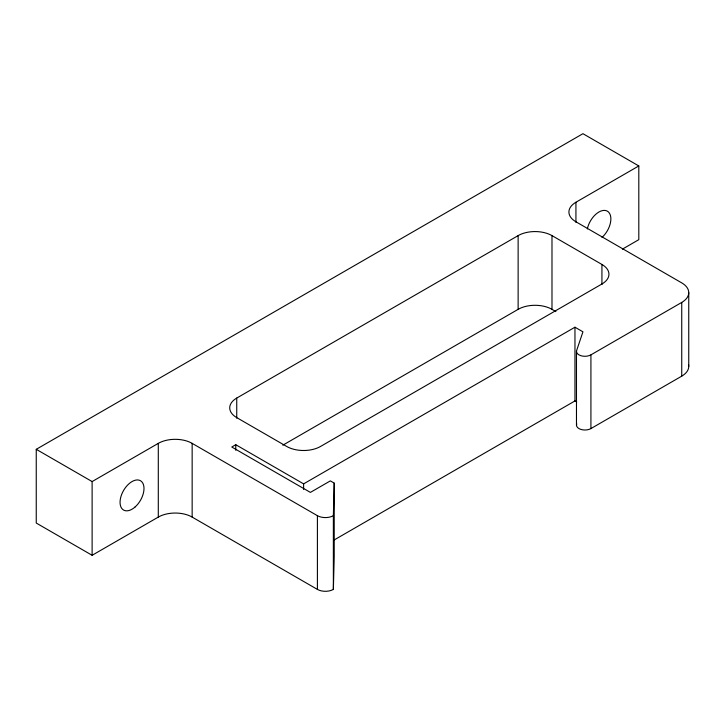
<?xml version="1.0" encoding="UTF-8"?>
<svg xmlns="http://www.w3.org/2000/svg" width="725" height="725" viewBox="0 0 725 725"><rect width="100%" height="100%" fill="white"/><g stroke="black" fill="none" stroke-linecap="round" stroke-linejoin="round"><path stroke-width="1.09" d="M638.807 165.943L582.945 133.69L36.25 449.319L36.25 523.042L92.12 555.296L158.295 517.088A23.943 13.82 0 0 1 192.152 517.088L317.405 589.407A11.283 6.516 0 0 0 333.364 589.407L333.364 515.683L334.216 483.113L330.346 480.883L310.391 492.402L231.782 447.017L235.77 444.706L303.612 483.874L574.961 327.211L582.945 331.823L576.765 350.139A8.464 4.885 0 0 0 580.707 355.64A8.464 4.885 0 0 0 590.92 354.86L681.736 302.425A23.943 13.82 0 0 0 681.736 282.877L575.931 221.796A23.943 13.82 0 0 1 575.931 202.248L638.807 165.943L638.807 239.667L622.367 249.164M333.364 589.407L334.216 556.836L334.216 483.113M36.25 449.319L92.12 481.572L158.295 443.365A23.943 13.82 0 0 1 192.152 443.365L317.405 515.683A11.283 6.516 0 0 0 333.364 515.683M236.74 418.18L236.74 398.07L518.13 235.616A23.943 13.82 0 0 1 551.988 235.616L601.931 264.453L601.931 284.553M282.822 445.195L518.13 309.339A23.943 13.82 0 0 1 551.988 309.339L555.903 311.605M333.98 540.071L574.961 400.934L576.737 401.958M576.765 423.862A8.464 4.885 0 0 0 580.707 429.363A8.464 4.885 0 0 0 590.92 428.584L681.736 376.157A23.943 13.82 0 0 0 688.542 364.575M688.75 292.655L688.75 366.379M681.736 302.425L681.736 376.157M590.92 354.86L590.92 428.584M576.475 351.398L576.475 425.131M575.931 202.248L575.931 222.348M574.961 327.211L574.961 400.934M551.988 235.616L551.988 309.339M518.13 235.616L518.13 309.339M317.405 515.683L317.405 589.407M303.612 483.874L303.612 489.457M235.77 444.706L235.77 450.298M192.152 443.365L192.152 517.088M158.295 443.365L158.295 517.088M92.12 481.572L92.12 555.296M236.74 398.07A23.943 13.82 0 0 0 236.74 417.618L286.683 446.455A23.943 13.82 0 0 0 320.541 446.455L601.931 284.001A23.943 13.82 0 0 0 601.931 264.453M587.341 228.937A16.929 9.778 -60 0 1 607.369 211.183A16.929 9.778 -60 0 1 602.004 237.401M135.122 506.956A16.929 9.778 -60 0 0 140.487 480.729A16.929 9.778 -60 0 0 120.459 498.492A16.929 9.778 -60 0 0 135.122 506.956"/></g></svg>
